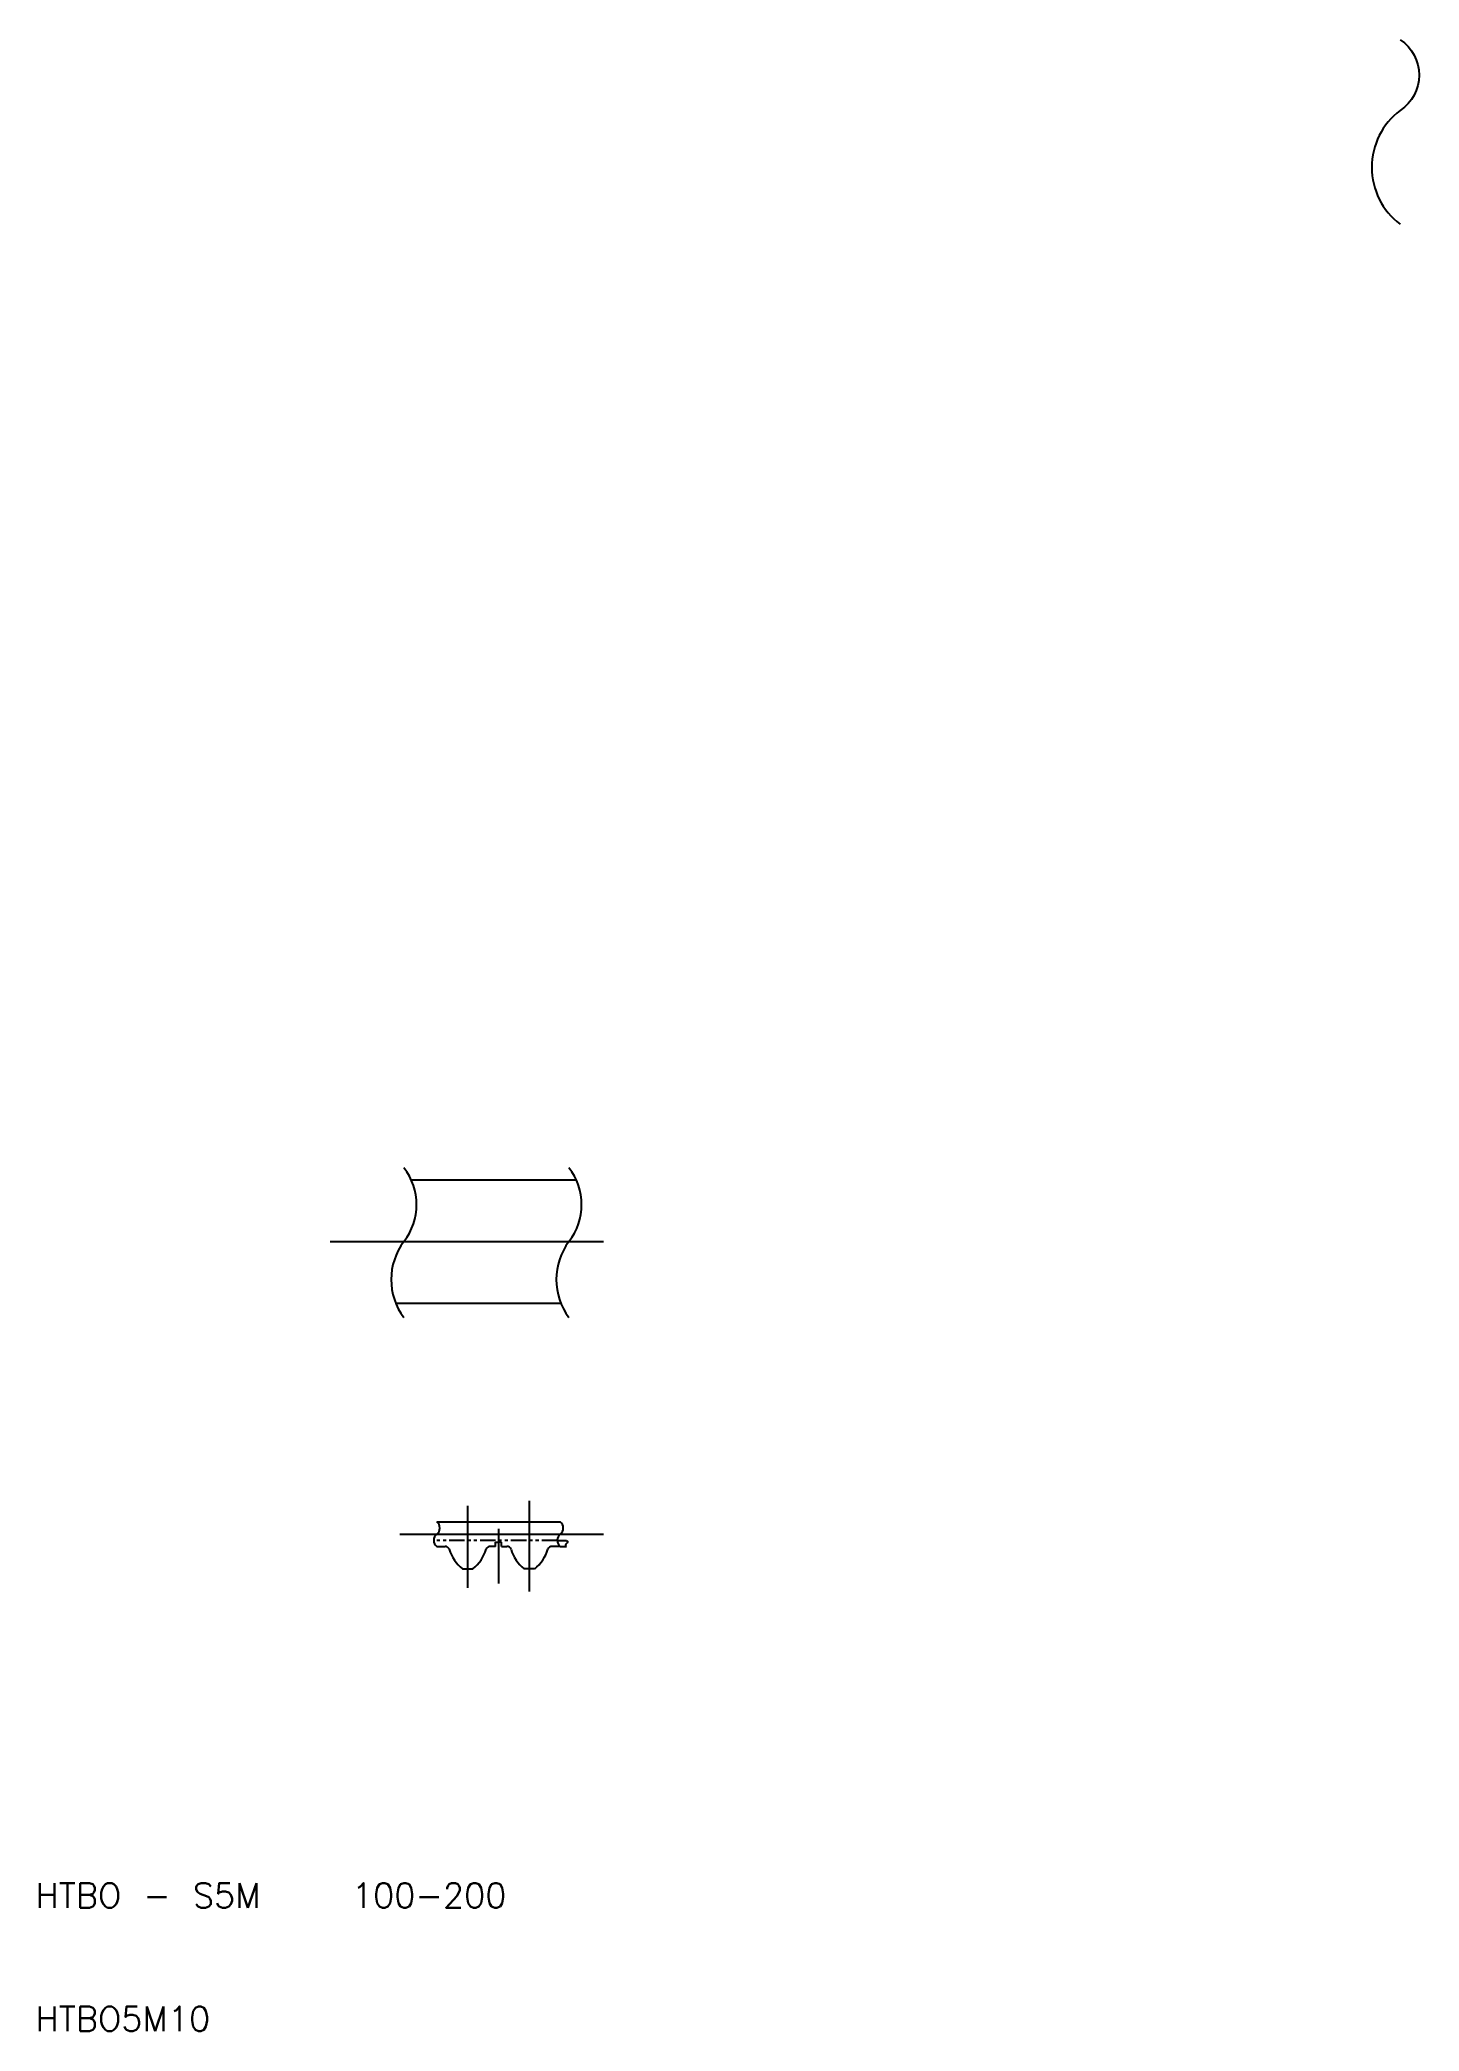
# Model space of a CAD drawing. Extents: x 10 to 122, y 10 to 171.
import ezdxf

# ---------------------------------------------------------------- set-up
doc = ezdxf.new("R2010")
doc.units = 0
doc.linetypes.add('CENTER', pattern=[50.8, 31.75, -6.35, 6.35, -6.35])
doc.linetypes.add('PHANTOM', pattern=[2.5, 1.25, -0.25, 0.25, -0.25, 0.25, -0.25])
doc.layers.get('0').update_dxf_attribs({"linetype": 'CONTINUOUS'})
doc.layers.add('CENTER', color=1, linetype='CENTER')
doc.styles.get("Standard").update_dxf_attribs({"font": 'txt.shx', "bigfont": 'extfont.shx'})

msp = doc.modelspace()

# ---------------------------------------------------------------- linework, layer by layer
at = {"color": 7, "linetype": 'CONTINUOUS'}
for p, q in [((40.42, 79), (53.79, 79)), ((39.17, 69), (52.54, 69)), ((42.5, 51.28), (52.5, 51.28)), ((42.5, 49.28), (43.17, 49.28)), ((47.25, 49.28), (46.83, 49.28)), ((47.25, 49.64), (47.5, 49.64)), ((47.25, 49.28), (47.25, 49.64)), ((47.75, 49.64), (47.5, 49.64)), ((47.75, 49.28), (47.75, 49.64)), ((47.75, 49.28), (48.17, 49.28)), ((52.5, 49.28), (51.83, 49.28)), ((52.25, 49.76), (53, 49.76)), ((52.5, 49.29), (53, 49.29)), ((44.58, 47.47), (45.42, 47.47)), ((50.42, 47.47), (49.58, 47.47))]:
    msp.add_line(p, q, dxfattribs=at)
at = {"color": 3, "linetype": 'PHANTOM'}
msp.add_line((52.25, 49.76), (42.25, 49.76), dxfattribs=at)
at = {"color": 7, "linetype": 'CONTINUOUS'}
msp.add_lwpolyline([(120.53, 171.41, -0.537195), (120.53, 165.68, 0.497489), (120.53, 156.46)], format="xyb", dxfattribs=at)
at = {"color": 3, "linetype": 'CONTINUOUS'}
msp.add_lwpolyline([(53, 49.76, -0.528925), (53.08, 49.64, -0.111701), (53, 49.52, 0.111701), (52.92, 49.41, 0.528925), (53, 49.29, 0.528925)], format="xyb", dxfattribs=at)
for centre, radius, start, end in [((35.99, 76.99), 4.87, 322.1371, 37.8629), ((49.36, 76.99), 4.87, 322.1371, 37.8629), ((43.91, 70.92), 5.11, 142.933, 217.067), ((57.28, 70.92), 5.11, 142.933, 217.067), ((42.87, 49.79), 0.62, 126.6389, 233.3611), ((42.12, 50.78), 0.625, 306.8699, 53.1301), ((52.87, 49.79), 0.62, 126.6389, 233.3611), ((52.12, 50.78), 0.625, 306.8699, 53.1301)]:
    msp.add_arc(centre, radius, start, end, dxfattribs=at)
at = {"color": 7, "linetype": 'CONTINUOUS'}
for centre, radius, start, end in [((43.17, 48.91), 0.38, 24.62, 90), ((46.62, 50), 3.25, 196.751, 230.9797), ((43.38, 50), 3.25, 309.0203, 343.249), ((46.83, 48.91), 0.38, 90, 155.38), ((48.17, 48.91), 0.38, 24.62, 90), ((51.62, 50), 3.25, 196.751, 230.9797), ((48.38, 50), 3.25, 309.0203, 343.249), ((51.83, 48.91), 0.38, 90, 155.38)]:
    msp.add_arc(centre, radius, start, end, dxfattribs=at)
at = {"layer": 'CENTER', "color": 1, "linetype": 'CENTER'}
for p, q in [((33.87, 74), (56, 74)), ((45, 45.94), (45, 52.57)), ((50, 45.63), (50, 52.99)), ((39.5, 50.28), (56, 50.28)), ((47.5, 50.72), (47.5, 46.28))]:
    msp.add_line(p, q, dxfattribs=at)

# ---------------------------------------------------------------- texts
at = {"color": 7, "linetype": 'CONTINUOUS'}
for s, p in [('HTBO - S5M   100-200', (10, 20)), ('HTBO5M10', (10, 10))]:
    msp.add_text(s, height=2, dxfattribs=at).set_placement(p)

doc.saveas('drawing.dxf')
